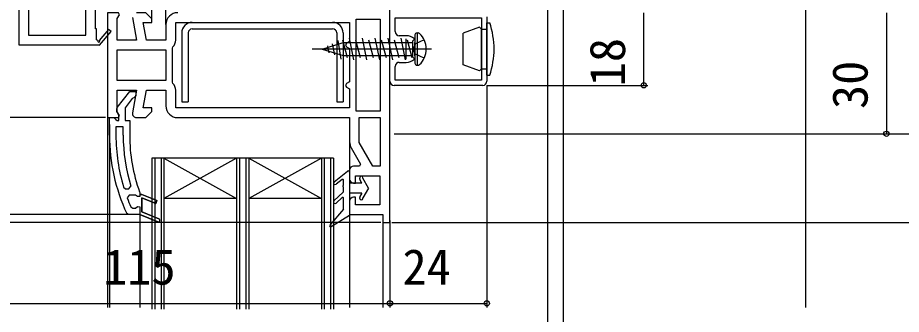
# Model space of a CAD drawing. Units: millimetres, scale not verified. Extents: x -525 to 525, y -783 to 779.
# Drawn here: x -339.2 to -120.3, y 103.1 to 176.6 of the extents above; entities that cross this region are included whole.
import ezdxf
from ezdxf.enums import TextEntityAlignment as Align

# ---------------------------------------------------------------- set-up
doc = ezdxf.new("R2010")
doc.units = ezdxf.units.MM
doc.header["$LTSCALE"] = 4
for name, color, linetype in [('0-2_YKK_11', 7, 'Continuous'), ('0-4_YKK_12', 2, 'Continuous'), ('0-5_YKK_13', 4, 'Continuous'), ('0-7_YKK_D', 6, 'Continuous'), ('0-9_YSS_K', 3, 'Continuous')]:
    doc.layers.add(name, color=color, linetype=linetype)
doc.styles.add('ＭＳ ゴシック', font='')
doc.styles.get('ＭＳ ゴシック').set_extended_font_data('MS Gothic')

msp = doc.modelspace()

# ---------------------------------------------------------------- linework, layer by layer
at = {"layer": '0-2_YKK_11'}
for p, q in [((-300.099, 171), (-300.099, 175.4)), ((-222.999, 176.8), (-222.999, 160.8)), ((-242.999, 172.1), (-244.699, 172.1)), ((-242.999, 166.3), (-242.999, 171.3)), ((-240.499, 168.8), (-245.499, 168.8)), ((-244.699, 165.5), (-242.999, 165.5)), ((-223.999, 159.8), (-245.999, 159.8)), ((-256.999, 138.8), (-256.999, 136.6))]:
    msp.add_line(p, q, dxfattribs=at)
for points in [[(-338.999, 211.8), (-338.999, 169.8), (-319.133, 169.8), (-318.999, 169.723), (-316.094, 173.141), (-316.704, 173.659), (-319.015, 170.939)], [(-256.999, 131.1), (-256.999, 127.8), (-248.799, 127.8), (-248.799, 125.8), (-246.999, 125.8), (-246.999, 164.8), (-246.999, 203.8), (-248.799, 203.8), (-248.799, 201.8), (-256.999, 201.8), (-256.999, 198.5)], [(-319.393, 170.874), (-319.699, 171.051), (-319.699, 173.8), (-319.999, 173.8), (-319.999, 192.8)], [(-310.784, 176.626), (-309.792, 171), (-314.599, 171), (-314.599, 176.356), (-314.019, 177.285), (-314.305, 177.8), (-316.999, 177.8), (-316.999, 164.8), (-316.999, 151.8), (-314.305, 151.8), (-314.019, 152.315), (-314.599, 153.244), (-314.599, 158.6), (-309.792, 158.6), (-310.784, 152.974)], [(-302.499, 174.9), (-302.499, 171), (-307.355, 171), (-308.131, 175.4), (-305.999, 175.4), (-305.999, 176.3), (-307.499, 177.8), (-309.799, 177.8)], [(-300.099, 175.4), (-256.999, 175.4), (-256.999, 170.666), (-257.749, 170.233), (-257.999, 169.8), (-257.749, 169.367), (-256.999, 168.934), (-256.999, 164.8), (-256.999, 160.666), (-257.749, 160.233), (-257.999, 159.8), (-257.749, 159.367), (-256.999, 158.934), (-256.999, 154.2), (-300.099, 154.2), (-300.099, 158.6)], [(-246.999, 160.8), (-246.999, 168.8), (-246.999, 176.8)], [(-245.699, 173.1), (-245.699, 176.5), (-224.299, 176.5), (-224.299, 161.1), (-245.699, 161.1), (-245.699, 164.5)], [(-300.761, 160.255), (-300.899, 160.6), (-300.899, 164.8), (-300.899, 169), (-300.761, 169.345)], [(-314.585, 154.317), (-311.473, 158.3), (-309.998, 158.3), (-309.998, 157.199), (-310.473, 156.699), (-310.842, 156.508), (-312.598, 154.261), (-312.598, 151.1), (-311.498, 151.1), (-311.498, 147.433)], [(-309.799, 151.8), (-307.499, 151.8), (-305.999, 153.3), (-305.999, 154.2), (-308.131, 154.2), (-307.355, 158.6), (-302.499, 158.6), (-302.499, 154.7)], [(-316.498, 147.433), (-316.498, 151.8), (-315.398, 151.8), (-314.901, 151.363), (-314.604, 151.1), (-314.198, 151.1), (-314.198, 152.5), (-314.398, 152.9)], [(-299.599, 151.8), (-256.999, 151.8), (-256.999, 145.773)], [(-313.098, 147.433), (-313.098, 149.5), (-314.898, 149.5), (-314.898, 147.433)], [(-256.611, 144.323), (-254.288, 140.3), (-254.577, 139.8), (-255.999, 139.8)], [(-255.999, 135.6), (-255.499, 135.6), (-255.499, 137.4), (-249.499, 137.4), (-249.499, 130.2), (-255.499, 130.2), (-255.499, 132.1), (-255.999, 132.1)], [(-312.989, 134.555), (-312.51, 134.2), (-311.674, 134.2), (-311.196, 134.848)], [(-304.25, 126.772), (-308.498, 128.462), (-308.498, 131.939), (-305.045, 130.565), (-304.75, 131.309), (-308.498, 132.8), (-308.998, 132.8), (-308.998, 132.3), (-309.588, 132.225), (-310.072, 132.6), (-310.098, 132.6), (-311.633, 132.6), (-312.101, 131.925)], [(-309.028, 133.417), (-308.998, 133.246), (-308.998, 132.8), (-308.498, 132.8), (-304.75, 131.309), (-305.045, 130.565), (-308.498, 131.939), (-308.498, 128.462), (-304.25, 126.772)], [(-311.203, 129.7), (-310.744, 129.4), (-310.072, 129.4), (-309.588, 129.775), (-308.998, 129.7), (-308.998, 127.8), (-304.545, 126.028), (-308.998, 127.8), (-311.779, 127.8), (-312.233, 128.09)]]:
    msp.add_lwpolyline(points, dxfattribs=at)
for points in [[(-322.399, 172.2), (-322.399, 193.8), (-336.599, 193.8), (-336.599, 172.2)], [(-255.399, 153.4), (-255.399, 164.8), (-255.399, 176.2), (-249.399, 176.2), (-249.399, 164.8), (-249.399, 153.4)], [(-302.499, 161), (-314.599, 161), (-314.599, 164.8), (-314.599, 168.6), (-302.499, 168.6), (-302.499, 164.8)], [(-249.399, 151.8), (-249.399, 139.8), (-251.228, 139.8), (-254.599, 145.639), (-254.599, 151.8)]]:
    msp.add_lwpolyline(points, close=True, dxfattribs=at)
for centre, radius, start, end in [((-299.599, 174.9), 2.9, 90.00001, 179.99999), ((-244.699, 173.1), 1, 180.00001, 269.99999), ((-319.177, 170.749), 0.25, 150, 49.64299), ((-302.499, 171), 2.4, 316.39717, 0), ((-242.999, 168.8), 3.3, 50.70338, 89.99998), ((-244.699, 164.5), 1, 90.00001, 179.99999), ((-242.999, 168.8), 3.3, 269.99977, 309.29562), ((-302.499, 158.6), 2.4, 360, 43.60283), ((-245.999, 160.8), 1, 180.00044, 270.00042), ((-223.999, 160.8), 1, 270.00001, 359.99999), ((-313.798, 153.7), 1, 141.91328, 233.13011), ((-299.599, 154.7), 2.9, 180.00001, 269.99999), ((-309.799, 152.8), 1, 170.00002, 270), ((-270.497, 147.433), 46, 180.00001, 204.86598), ((-270.498, 147.433), 44.4, 179.99999, 196.86019), ((-270.498, 147.433), 42.6, 179.99999, 197.18277), ((-270.498, 147.433), 41, 179.99999, 199.98888), ((-254.099, 145.773), 2.9, 179.99998, 209.99999), ((-255.999, 138.8), 1, 90.00001, 179.99999), ((-255.999, 136.6), 1, 180.00001, 269.99999), ((-270.498, 147.433), 44.4, 200.44221, 203.53922), ((-255.999, 131.1), 1, 90.00001, 179.99999), ((-304.398, 126.4), 0.4, 248.30059, 68.30061), ((-304.398, 126.4), 0.4, 248.30059, 68.30061)]:
    msp.add_arc(centre, radius, start, end, dxfattribs=at)
at = {"layer": '0-4_YKK_12'}
for p, q in [((-305.999, 176.093), (-305.999, 193.8)), ((-302.499, 174.9), (-302.499, 193.8)), ((-316.999, 152.3), (-316.999, 104.801)), ((-316.498, 150.079), (-316.498, 104.801)), ((-256.999, 145.773), (-256.999, 138.8)), ((-305.998, 141.799), (-305.998, 104.359)), ((-260.998, 141.799), (-305.998, 141.799)), ((-305.298, 141.799), (-305.298, 104.359)), ((-303.698, 141.799), (-303.698, 104.359)), ((-302.998, 141.799), (-302.998, 104.359)), ((-284.998, 141.799), (-302.998, 131.799)), ((-302.998, 141.799), (-284.998, 131.799)), ((-284.998, 141.799), (-284.998, 104.359)), ((-284.298, 141.799), (-284.298, 104.359)), ((-282.698, 141.799), (-282.698, 104.359)), ((-281.998, 141.799), (-281.998, 104.359)), ((-263.998, 141.799), (-281.998, 131.799)), ((-281.998, 141.799), (-263.998, 131.799)), ((-263.998, 141.799), (-263.998, 104.359)), ((-263.298, 141.799), (-263.298, 104.359)), ((-261.698, 141.799), (-261.698, 104.359)), ((-260.998, 141.799), (-260.998, 104.359)), ((-284.998, 131.799), (-302.998, 131.799)), ((-263.998, 131.799), (-281.998, 131.799)), ((-308.998, 127.8), (-308.998, 104.801)), ((-256.999, 128.3), (-256.999, 104.801)), ((-248.799, 126.3), (-248.799, 104.801)), ((-246.999, 126.3), (-246.999, 104.801))]:
    msp.add_line(p, q, dxfattribs=at)
at = {"layer": '0-5_YKK_13'}
for p, q in [((-295.999, 175.4), (-261.199, 175.4)), ((-222.999, 175.3), (-222.285, 175.3)), ((-222.999, 163.9), (-222.999, 175.3)), ((-295.999, 173.8), (-261.199, 173.8)), ((-224.799, 174.2), (-228.899, 172.708)), ((-224.799, 174.2), (-224.299, 173.7)), ((-224.299, 173.7), (-222.999, 173.7)), ((-224.299, 163.9), (-224.299, 173.7)), ((-298.599, 172.8), (-298.599, 155.7)), ((-296.999, 172.8), (-296.999, 155.7)), ((-260.199, 172.8), (-260.199, 155.7)), ((-259.086, 166.248), (-259.857, 170.896)), ((-257.498, 166.6), (-258.663, 171)), ((-258.599, 172.8), (-258.599, 155.7)), ((-255.919, 166.15), (-257.041, 171.45)), ((-254.298, 166.6), (-255.463, 171)), ((-252.719, 166.15), (-253.841, 171.45)), ((-251.098, 166.6), (-252.263, 171)), ((-249.519, 166.15), (-250.641, 171.45)), ((-247.898, 166.6), (-249.063, 171)), ((-246.319, 166.15), (-247.441, 171.45)), ((-244.698, 166.6), (-245.863, 171)), ((-243.119, 166.15), (-244.241, 171.45)), ((-241.498, 166.6), (-242.663, 171)), ((-241.299, 170.8), (-240.799, 171.3)), ((-241.299, 166.8), (-241.299, 170.8)), ((-240.799, 172.3), (-240.799, 165.3)), ((-238.523, 171.098), (-240.634, 170.045)), ((-240.299, 172.8), (-240.014, 172.8)), ((-240.299, 172.8), (-240.299, 164.8)), ((-228.899, 164.892), (-228.899, 172.708)), ((-236.745, 168.8), (-266.242, 168.8)), ((-263.799, 168.8), (-258.566, 170.4)), ((-263.799, 168.8), (-258.566, 167.2)), ((-262.455, 169.62), (-262.17, 167.893)), ((-260.629, 167.359), (-261.258, 170.049)), ((-258.566, 170.4), (-241.299, 170.4)), ((-240.634, 170.045), (-241.296, 168.8)), ((-240.634, 167.555), (-241.296, 168.8)), ((-240.799, 167.148), (-240.799, 170.452)), ((-258.566, 167.2), (-241.299, 167.2)), ((-241.299, 166.8), (-240.799, 166.3)), ((-238.523, 166.502), (-240.634, 167.555)), ((-240.299, 164.8), (-240.014, 164.8)), ((-224.799, 163.4), (-228.899, 164.892)), ((-224.799, 163.4), (-224.299, 163.9)), ((-224.299, 163.9), (-222.999, 163.9)), ((-222.999, 162.3), (-222.999, 163.9)), ((-222.999, 162.3), (-222.285, 162.3)), ((-298.599, 155.7), (-296.999, 155.7)), ((-260.199, 155.7), (-258.599, 155.7)), ((-260.845, 135.915), (-257.484, 138.537)), ((-256.999, 138.3), (-256.999, 127.6)), ((-258.822, 136.473), (-260.354, 135.284)), ((-258.499, 135.022), (-258.499, 136.315)), ((-254.499, 136.668), (-254.499, 136.9)), ((-253.945, 135.6), (-254.446, 136.468)), ((-253.699, 136.775), (-253.699, 136.9)), ((-252.299, 134.35), (-253.699, 136.775)), ((-258.499, 133.487), (-258.499, 134.622)), ((-253.945, 135.6), (-256.999, 135.6)), ((-252.299, 134.35), (-253.699, 131.925)), ((-258.563, 133.341), (-260.872, 131.193)), ((-258.835, 131.995), (-260.327, 130.607)), ((-258.499, 129.274), (-258.499, 131.848)), ((-253.945, 133.1), (-256.999, 133.1)), ((-254.499, 131.8), (-254.499, 132.032)), ((-253.945, 133.1), (-254.446, 132.232)), ((-253.699, 131.8), (-253.699, 131.925)), ((-258.547, 129.144), (-261.927, 125.195)), ((-256.999, 127.6), (-261.54, 124.746))]:
    msp.add_line(p, q, dxfattribs=at)
for centre, radius, start, end in [((-295.999, 172.8), 2.6, 90, 180), ((-261.199, 172.8), 2.6, 0, 90), ((-241.199, 168.8), 20, 341.03456, 18.96568), ((-295.999, 172.8), 1, 90, 180), ((-261.199, 172.8), 1, 0, 90), ((-240.299, 172.3), 0.5, 90, 180), ((-240.014, 172.3), 0.5, 46.81658, 90), ((-243.299, 168.8), 5.3, 313.18342, 46.81658), ((-240.299, 165.3), 0.5, 180, 270), ((-240.014, 165.3), 0.5, 270, 313.18342), ((-257.299, 138.3), 0.3, 360, 127.94551), ((-260.599, 135.6), 0.4, 127.94551, 307.81232), ((-258.699, 136.315), 0.2, 360, 127.81232), ((-254.099, 136.9), 0.4, 360, 180), ((-254.099, 136.668), 0.4, 180, 210), ((-258.499, 134.822), 0.2, 90, 270), ((-258.699, 131.848), 0.2, 360, 132.9326), ((-258.699, 133.487), 0.2, 312.9326, 360), ((-254.099, 132.032), 0.4, 150, 180), ((-254.099, 131.8), 0.4, 180, 360), ((-260.599, 130.9), 0.4, 132.9326, 312.9326), ((-258.699, 129.274), 0.2, 319.43895, 360), ((-261.699, 125), 0.3, 139.43895, 302.15282)]:
    msp.add_arc(centre, radius, start, end, dxfattribs=at)
at = {"layer": '0-7_YKK_D'}
for p, q in [((-207.999, 232.6), (-207.999, -22.2)), ((-204.099, 179.3), (-204.099, -42.2)), ((-184.099, 159.8), (-184.099, 177.8)), ((-123.999, 177.8), (-123.999, 147.8)), ((-222.999, 159.8), (-183.099, 159.8)), ((-222.999, 159.8), (-222.999, 104.8)), ((-317.499, 151.8), (-382.999, 151.8)), ((-317.499, 151.8), (-382.999, 151.8)), ((-245.999, 147.8), (-82.999, 147.8)), ((-245.999, 147.8), (-82.999, 147.8)), ((-245.999, 147.8), (-122.999, 147.8)), ((-245.999, 147.8), (-42.999, 147.8)), ((-311.051, 127.8), (-382.999, 127.8)), ((-311.051, 127.8), (-382.999, 127.8)), ((-249.299, 125.8), (-382.999, 125.8)), ((-246.999, 125.3), (-246.999, 104.8)), ((-246.999, 125.3), (-246.999, 104.8)), ((-246.499, 125.8), (-82.999, 125.8)), ((-361.999, 105.8), (-246.999, 105.8)), ((-246.999, 105.8), (-222.999, 105.8))]:
    msp.add_line(p, q, dxfattribs=at)
for centre in [(-184.099, 159.8), (-123.999, 147.8), (-246.999, 105.8), (-246.999, 105.8), (-222.999, 105.8)]:
    msp.add_circle(centre, 0.637, dxfattribs=at)
at = {"layer": '0-9_YSS_K'}
msp.add_line((-143.999, 320.299), (-143.999, 104.801), dxfattribs=at)

# ---------------------------------------------------------------- texts
at = {"layer": '0-7_YKK_D', "style": 'ＭＳ ゴシック'}
for s, p in [('18', (-186.099, 159.561)), ('30', (-125.999, 153.936))]:
    msp.add_text(s, height=8.798, rotation=90, dxfattribs=at).set_placement(p, align=Align.BOTTOM_LEFT)
for s, p in [('115', (-318.067, 107.8)), ('24', (-243.897, 107.8))]:
    msp.add_text(s, height=8.798, dxfattribs=at).set_placement(p, align=Align.BOTTOM_LEFT)

doc.saveas('drawing.dxf')
